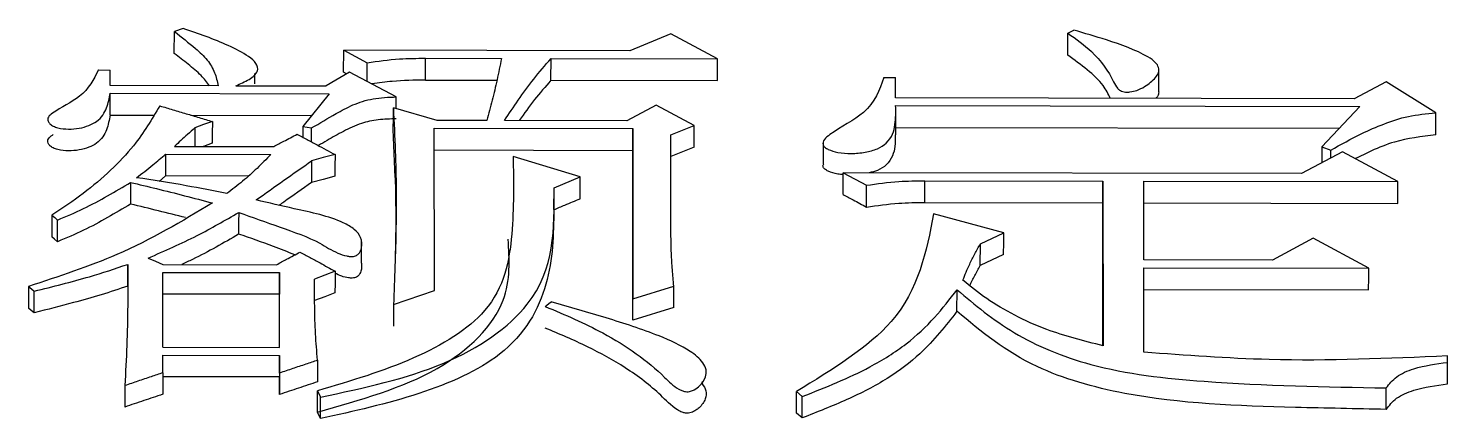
# Model space of a CAD drawing. Header units: millimetres. Extents: x 2320 to 4000, y 933 to 2121.
# Drawn here: x 2693.9 to 2699.15, y 1941.22 to 1942.67 of the extents above; entities that cross this region are included whole.
import ezdxf

# ---------------------------------------------------------------- set-up
doc = ezdxf.new("R2010")
doc.units = ezdxf.units.MM

msp = doc.modelspace()

# ---------------------------------------------------------------- linework, layer by layer
at = {"color": 7, "linetype": 'Continuous', "lineweight": 25}
for p, q in [((2694.4378, 1942.5738), (2694.438, 1942.6549)), ((2694.4704, 1942.6663), (2694.438, 1942.6549)), ((2696.2769, 1942.6458), (2696.1255, 1942.5831)), ((2696.45, 1942.5539), (2696.2769, 1942.6458)), ((2697.7481, 1942.6488), (2697.7697, 1942.6602)), ((2695.0652, 1942.504), (2695.0654, 1942.5851)), ((2695.0654, 1942.5851), (2695.152, 1942.5391)), ((2696.1255, 1942.5831), (2695.0654, 1942.5851)), ((2694.7362, 1942.5406), (2694.7362, 1942.542)), ((2695.1518, 1942.4702), (2695.152, 1942.5391)), ((2695.3681, 1942.4748), (2695.3683, 1942.5559)), ((2695.3683, 1942.5559), (2695.6496, 1942.5553)), ((2695.8332, 1942.474), (2695.8335, 1942.555)), ((2695.8335, 1942.555), (2696.45, 1942.5539)), ((2694.1568, 1942.5122), (2694.2001, 1942.5121)), ((2694.2001, 1942.4546), (2694.2001, 1942.5121)), ((2694.736, 1942.461), (2694.7361, 1942.4992)), ((2695.0871, 1942.5047), (2695.0006, 1942.4532)), ((2695.0761, 1942.4982), (2695.0652, 1942.504)), ((2695.2602, 1942.4124), (2695.0871, 1942.5047)), ((2695.3681, 1942.4748), (2695.6332, 1942.4743)), ((2695.8332, 1942.474), (2696.4498, 1942.4728)), ((2697.0667, 1942.4838), (2697.1099, 1942.4838)), ((2697.11, 1942.409), (2697.1099, 1942.4838)), ((2698.0851, 1942.431), (2698.0853, 1942.5128)), ((2698.9272, 1942.4689), (2698.8083, 1942.4058)), ((2699.1112, 1942.3534), (2698.9272, 1942.4689)), ((2694.1999, 1942.345), (2694.2001, 1942.4259)), ((2694.6003, 1942.4539), (2694.2001, 1942.4546)), ((2694.2001, 1942.4259), (2695.0114, 1942.4244)), ((2694.6652, 1942.4538), (2695.0006, 1942.4532)), ((2695.0114, 1942.4244), (2694.9141, 1942.3034)), ((2695.4117, 1942.3256), (2695.2494, 1942.372)), ((2695.2601, 1942.369), (2695.2602, 1942.4124)), ((2696.223, 1942.3818), (2696.1148, 1942.3243)), ((2696.3636, 1942.3065), (2696.223, 1942.3818)), ((2698.8083, 1942.4058), (2697.11, 1942.409)), ((2697.11, 1942.3801), (2698.8299, 1942.377)), ((2698.8299, 1942.377), (2698.6894, 1942.227)), ((2694.1999, 1942.345), (2694.3611, 1942.3447)), ((2694.5014, 1942.3444), (2694.9465, 1942.3436)), ((2695.5956, 1942.3252), (2695.4117, 1942.3256)), ((2696.1148, 1942.3243), (2695.6605, 1942.3251)), ((2697.1109, 1942.2726), (2697.1112, 1942.3534)), ((2699.111, 1942.2725), (2699.1112, 1942.3533)), ((2694.5139, 1942.2984), (2694.5137, 1942.2289)), ((2694.9141, 1942.3034), (2694.914, 1942.263)), ((2694.9141, 1942.3034), (2694.9466, 1942.2975)), ((2694.9464, 1942.2456), (2694.9466, 1942.2975)), ((2695.2558, 1942.1146), (2695.2492, 1942.2912)), ((2695.4009, 1942.2967), (2696.1365, 1942.2953)), ((2695.4012, 1941.696), (2695.4009, 1942.2967)), ((2696.1365, 1942.2953), (2696.1368, 1941.6652)), ((2696.2771, 1942.272), (2696.3636, 1942.3065)), ((2696.2773, 1941.9172), (2696.2771, 1942.272)), ((2697.111, 1942.2993), (2698.7543, 1942.2963)), ((2694.4382, 1942.2291), (2694.806, 1942.2284)), ((2695.4006, 1942.216), (2696.1362, 1942.2146)), ((2696.1365, 1941.5853), (2696.1362, 1942.2146)), ((2696.3634, 1942.2258), (2696.2769, 1942.1913)), ((2696.8412, 1942.2449), (2696.841, 1942.1642)), ((2698.7651, 1942.2095), (2698.6137, 1942.1285)), ((2698.6894, 1942.227), (2698.6892, 1942.1689)), ((2698.6894, 1942.227), (2698.7218, 1942.2153)), ((2698.9707, 1942.0988), (2698.7651, 1942.2095)), ((2694.4058, 1942.2001), (2694.7952, 1942.1994)), ((2694.9466, 1942.1759), (2694.9464, 1942.0954)), ((2695.9418, 1942.116), (2695.693, 1942.192)), ((2694.4055, 1942.1196), (2694.3818, 1942.0997)), ((2694.7118, 1942.119), (2694.4055, 1942.1196)), ((2695.8445, 1942.0755), (2695.9418, 1942.116)), ((2696.9151, 1942.0512), (2696.9154, 1942.1317)), ((2696.9154, 1942.1317), (2697.002, 1942.085)), ((2698.6137, 1942.1285), (2696.9154, 1942.1317)), ((2697.218, 1942.0216), (2697.2183, 1942.102)), ((2697.2183, 1942.102), (2697.8781, 1942.1008)), ((2697.8781, 1942.1008), (2697.8784, 1941.4908)), ((2698.0296, 1942.1005), (2698.9707, 1942.0988)), ((2698.0297, 1941.8086), (2698.0296, 1942.1005)), ((2694.276, 1942.0959), (2694.2757, 1942.0154)), ((2695.8443, 1941.9951), (2695.8445, 1942.0755)), ((2697.0017, 1942.0046), (2697.002, 1942.085)), ((2697.218, 1942.0216), (2697.8779, 1942.0204)), ((2697.8781, 1941.4909), (2697.8779, 1942.0204)), ((2698.0293, 1942.0201), (2698.9704, 1942.0183)), ((2693.984, 1941.9741), (2693.9837, 1941.8938)), ((2694.0054, 1941.8762), (2694.0056, 1941.9565)), ((2697.5104, 1941.9091), (2697.2508, 1941.9797)), ((2697.4239, 1941.8683), (2697.5104, 1941.9091)), ((2698.6571, 1941.8894), (2698.5057, 1941.8077)), ((2698.8627, 1941.7777), (2698.6571, 1941.8894)), ((2695.1317, 1941.7964), (2695.1319, 1941.8775)), ((2697.4237, 1941.7882), (2697.4239, 1941.8683)), ((2694.2651, 1941.7121), (2694.2653, 1941.7921)), ((2694.3951, 1941.7919), (2694.817, 1941.7911)), ((2697.5102, 1941.8289), (2697.4237, 1941.7882)), ((2698.5057, 1941.8077), (2698.0297, 1941.8086)), ((2694.3951, 1941.7625), (2694.8278, 1941.7617)), ((2694.3953, 1941.4854), (2694.3951, 1941.7625)), ((2694.8278, 1941.7617), (2694.8276, 1941.6817)), ((2694.8279, 1941.4846), (2694.8278, 1941.7617)), ((2698.0297, 1941.7793), (2698.8627, 1941.7777)), ((2698.0299, 1941.4669), (2698.0297, 1941.7793)), ((2693.8975, 1941.7106), (2693.8973, 1941.6306)), ((2693.919, 1941.6129), (2693.9192, 1941.6929)), ((2694.8276, 1941.6817), (2694.3949, 1941.6825)), ((2694.8277, 1941.4846), (2694.8276, 1941.6817)), ((2695.2498, 1941.6433), (2695.4012, 1941.696)), ((2696.1368, 1941.6652), (2696.2882, 1941.712)), ((2697.3373, 1941.6184), (2697.3375, 1941.6983)), ((2698.0295, 1941.6992), (2698.8624, 1941.6977)), ((2696.1365, 1941.5853), (2696.1368, 1941.6652)), ((2696.2879, 1941.6321), (2696.1365, 1941.5853)), ((2694.3953, 1941.4854), (2694.8279, 1941.4846)), ((2694.3953, 1941.4558), (2694.828, 1941.455)), ((2694.3953, 1941.3906), (2694.3953, 1941.4558)), ((2694.828, 1941.455), (2694.8277, 1941.3754)), ((2694.828, 1941.3898), (2694.828, 1941.455)), ((2694.9686, 1941.437), (2694.9683, 1941.3574)), ((2696.3944, 1941.4289), (2696.3944, 1941.4298)), ((2699.1546, 1941.3496), (2699.1549, 1941.4292)), ((2699.1549, 1941.4292), (2699.1549, 1941.4529)), ((2694.3953, 1941.3906), (2694.395, 1941.311)), ((2694.8277, 1941.3754), (2694.3952, 1941.3762)), ((2694.8277, 1941.3102), (2694.8277, 1941.3754)), ((2694.9686, 1941.3242), (2694.9795, 1941.3004)), ((2696.3942, 1941.3493), (2696.3942, 1941.358)), ((2696.7424, 1941.2415), (2696.7426, 1941.3209)), ((2696.7427, 1941.3209), (2696.7643, 1941.303)), ((2694.9792, 1941.2209), (2694.9684, 1941.2447)), ((2696.7641, 1941.2236), (2696.7424, 1941.2414))]:
    msp.add_line(p, q, dxfattribs=at)
at = {"color": 7, "linetype": 'Continuous', "lineweight": 25, "flags": 128}
for points in [[(2697.7478, 1942.5676), (2697.7479, 1942.5961), (2697.748, 1942.6224), (2697.7481, 1942.6488)], [(2696.4498, 1942.4728), (2696.4499, 1942.5182), (2696.45, 1942.5539)], [(2695.2492, 1942.2912), (2695.2493, 1942.3365), (2695.2494, 1942.372)], [(2694.5788, 1942.3213), (2694.5463, 1942.3098), (2694.5139, 1942.2984)], [(2694.5788, 1942.3213), (2694.5786, 1942.2761), (2694.5785, 1942.2406)], [(2696.1362, 1942.2146), (2696.1364, 1942.2598), (2696.1365, 1942.2953)], [(2696.3634, 1942.2258), (2696.3635, 1942.271), (2696.3636, 1942.3065)], [(2694.5785, 1942.2406), (2694.5623, 1942.2349), (2694.5461, 1942.2291), (2694.5453, 1942.2289)], [(2698.7217, 1942.1863), (2698.7218, 1942.1903), (2698.7218, 1942.2153)], [(2694.4058, 1942.2001), (2694.4056, 1942.155), (2694.4055, 1942.1196)], [(2695.0332, 1942.199), (2694.9899, 1942.1875), (2694.9466, 1942.1759)], [(2695.0332, 1942.199), (2695.033, 1942.1538), (2695.0329, 1942.1184)], [(2695.0329, 1942.1184), (2695.0113, 1942.1126), (2694.9896, 1942.1069), (2694.9464, 1942.0954)], [(2695.9416, 1942.0356), (2695.9417, 1942.0806), (2695.9418, 1942.116)], [(2697.8779, 1942.0204), (2697.878, 1942.0654), (2697.8781, 1942.1008)], [(2698.9704, 1942.0183), (2698.9706, 1942.0634), (2698.9707, 1942.0988)], [(2693.984, 1941.9741), (2693.9948, 1941.9653), (2694.0056, 1941.9565)], [(2694.6763, 1941.9845), (2694.6762, 1941.9487), (2694.6762, 1941.9264), (2694.6761, 1941.9042)], [(2694.0054, 1941.8762), (2693.9946, 1941.885), (2693.9837, 1941.8938)], [(2697.5102, 1941.8289), (2697.5103, 1941.8738), (2697.5104, 1941.9091)], [(2694.341, 1941.8154), (2694.3681, 1941.8037), (2694.3951, 1941.7919)], [(2695.0334, 1941.7672), (2694.9955, 1941.7526), (2694.9576, 1941.738)], [(2695.0334, 1941.7672), (2695.0332, 1941.7224), (2695.0331, 1941.6872)], [(2698.8624, 1941.6977), (2698.8626, 1941.7425), (2698.8627, 1941.7777)], [(2693.8976, 1941.7106), (2693.9084, 1941.7017), (2693.9192, 1941.6929)], [(2695.0331, 1941.6872), (2694.9953, 1941.6726), (2694.9574, 1941.658)], [(2696.2879, 1941.6321), (2696.2881, 1941.6768), (2696.2882, 1941.712)], [(2693.919, 1941.6129), (2693.9081, 1941.6218), (2693.8973, 1941.6306)], [(2695.2498, 1941.6433), (2695.2496, 1941.5986), (2695.2495, 1941.5634)], [(2695.8122, 1941.6363), (2695.8177, 1941.6408), (2695.8258, 1941.6474), (2695.8338, 1941.654)], [(2694.828, 1941.3898), (2694.8278, 1941.3452), (2694.8277, 1941.3102)], [(2694.2547, 1941.3433), (2694.2545, 1941.2988), (2694.2544, 1941.2639)], [(2694.9684, 1941.2447), (2694.9685, 1941.277), (2694.9686, 1941.3006), (2694.9686, 1941.3242)], [(2698.9275, 1941.2552), (2698.9276, 1941.2775), (2698.9276, 1941.2998), (2698.9277, 1941.3347)], [(2694.9792, 1941.2209), (2694.9793, 1941.2532), (2694.9794, 1941.2768), (2694.9795, 1941.3004)], [(2696.7641, 1941.2236), (2696.7642, 1941.2526), (2696.7642, 1941.2778), (2696.7643, 1941.303)]]:
    msp.add_lwpolyline(points, dxfattribs=at)
at = {"color": 7, "linetype": 'Continuous', "lineweight": 25}
for points, knots in [([(2694.438, 1942.6549), (2694.4645, 1942.6342), (2694.508, 1942.6001), (2694.5626, 1942.5501), (2694.5895, 1942.5027), (2694.5967, 1942.4701), (2694.6003, 1942.4539)], [0, 0, 0, 0, 0.34464, 0.565757, 0.783533, 1, 1, 1, 1]), ([(2694.6652, 1942.4538), (2694.6826, 1942.461), (2694.7166, 1942.4752), (2694.7512, 1942.5052), (2694.744, 1942.5384), (2694.7035, 1942.5706), (2694.6147, 1942.6162), (2694.5278, 1942.6464), (2694.4704, 1942.6663)], [0, 0, 0, 0, 0.121784, 0.238894, 0.329995, 0.425945, 0.621085, 1, 1, 1, 1]), ([(2697.7481, 1942.6488), (2697.7787, 1942.6268), (2697.8535, 1942.5729), (2697.9042, 1942.4997), (2697.9268, 1942.4479), (2697.9408, 1942.4362), (2697.9512, 1942.4317), (2697.9637, 1942.4299), (2697.982, 1942.4308), (2698.0073, 1942.4369), (2698.0415, 1942.4546), (2698.0684, 1942.4775), (2698.0863, 1942.5024), (2698.0855, 1942.5218), (2698.0729, 1942.5426), (2698.0131, 1942.582), (2697.9064, 1942.62), (2697.8102, 1942.6483), (2697.7697, 1942.6602)], [0, 0, 0, 0, 0.137525, 0.335447, 0.378025, 0.3933, 0.403602, 0.413937, 0.429101, 0.455132, 0.490172, 0.557555, 0.588524, 0.619673, 0.649408, 0.693614, 0.870956, 1, 1, 1, 1]), ([(2694.5683, 1942.454), (2694.5586, 1942.4668), (2694.5372, 1942.4949), (2694.4891, 1942.5335), (2694.4549, 1942.5603), (2694.4378, 1942.5738)], [0, 0, 0, 0, 0.293977, 0.646298, 1, 1, 1, 1]), ([(2695.152, 1942.5391), (2695.1917, 1942.5447), (2695.2629, 1942.5548), (2695.336, 1942.5555), (2695.3683, 1942.5559)], [0, 0, 0, 0, 0.558835, 1, 1, 1, 1]), ([(2695.6496, 1942.5553), (2695.6444, 1942.5287), (2695.6344, 1942.477), (2695.6158, 1942.4003), (2695.6023, 1942.3503), (2695.5956, 1942.3252)], [0, 0, 0, 0, 0.347753, 0.673826, 1, 1, 1, 1]), ([(2695.6605, 1942.3251), (2695.6776, 1942.3502), (2695.7126, 1942.4018), (2695.7677, 1942.4792), (2695.8115, 1942.5297), (2695.8335, 1942.555)], [0, 0, 0, 0, 0.32194, 0.6606, 1, 1, 1, 1]), ([(2697.9051, 1942.4075), (2697.8974, 1942.4233), (2697.879, 1942.4611), (2697.8208, 1942.5139), (2697.7723, 1942.5496), (2697.7478, 1942.5676)], [0, 0, 0, 0, 0.263498, 0.628443, 1, 1, 1, 1]), ([(2694.1568, 1942.5122), (2694.1391, 1942.4773), (2694.107, 1942.4142), (2694.0105, 1942.3711), (2693.969, 1942.339), (2693.9683, 1942.3238), (2693.9766, 1942.3121), (2693.9892, 1942.3035), (2694.0124, 1942.2957), (2694.046, 1942.2922), (2694.086, 1942.2955), (2694.1218, 1942.3056), (2694.1651, 1942.3282), (2694.1904, 1942.3719), (2694.1969, 1942.4079), (2694.2001, 1942.4259)], [0, 0, 0, 0, 0.230991, 0.417984, 0.453958, 0.487906, 0.511162, 0.535138, 0.560231, 0.612084, 0.662769, 0.713245, 0.762331, 0.881446, 1, 1, 1, 1]), ([(2695.3681, 1942.4748), (2695.327, 1942.4743), (2695.26, 1942.4735), (2695.1952, 1942.464), (2695.1702, 1942.4604)], [0, 0, 0, 0, 0.614176, 1, 1, 1, 1]), ([(2695.8332, 1942.474), (2695.8124, 1942.4502), (2695.7698, 1942.4017), (2695.7342, 1942.351), (2695.716, 1942.325)], [0, 0, 0, 0, 0.487895, 1, 1, 1, 1]), ([(2697.0667, 1942.4838), (2697.0502, 1942.4379), (2697.0205, 1942.3548), (2696.8959, 1942.297), (2696.8446, 1942.2563), (2696.8376, 1942.238), (2696.8473, 1942.2251), (2696.8655, 1942.2148), (2696.8986, 1942.2051), (2696.9464, 1942.2014), (2696.9972, 1942.2064), (2697.0439, 1942.2187), (2697.094, 1942.2517), (2697.1115, 1942.3102), (2697.1105, 1942.3568), (2697.11, 1942.3801)], [0, 0, 0, 0, 0.230342, 0.416703, 0.453391, 0.48758, 0.504129, 0.522219, 0.561724, 0.611998, 0.663323, 0.713955, 0.762021, 0.881086, 1, 1, 1, 1]), ([(2698.0846, 1942.4314), (2698.0844, 1942.4255), (2698.0842, 1942.4167), (2698.0763, 1942.4095), (2698.0737, 1942.4072)], [0, 0, 0, 0, 0.677229, 1, 1, 1, 1]), ([(2694.384, 1942.3794), (2694.3546, 1942.3295), (2694.3059, 1942.2469), (2694.2037, 1942.1399), (2694.1027, 1942.0533), (2694.0237, 1942.0005), (2693.984, 1941.9741)], [0, 0, 0, 0, 0.335399, 0.554927, 0.776461, 1, 1, 1, 1]), ([(2694.384, 1942.3794), (2694.4003, 1942.3746), (2694.4327, 1942.3649), (2694.4814, 1942.3504), (2694.5301, 1942.3359), (2694.5625, 1942.3262), (2694.5788, 1942.3213)], [0, 0, 0, 0, 0.25, 0.5, 0.75, 1, 1, 1, 1]), ([(2694.9466, 1942.2975), (2694.9765, 1942.3154), (2695.0258, 1942.3448), (2695.0978, 1942.3842), (2695.1735, 1942.4093), (2695.2311, 1942.4113), (2695.2602, 1942.4124)], [0, 0, 0, 0, 0.334385, 0.5522024, 0.7732715, 1, 1, 1, 1]), ([(2695.2494, 1942.372), (2695.252, 1942.3185), (2695.2593, 1942.1715), (2695.2614, 1941.9289), (2695.2537, 1941.7385), (2695.2498, 1941.6433)], [0, 0, 0, 0, 0.2224698, 0.6110883, 1, 1, 1, 1]), ([(2694.1999, 1942.345), (2694.1967, 1942.327), (2694.1902, 1942.291), (2694.1648, 1942.2475), (2694.1215, 1942.2249), (2694.0858, 1942.2148), (2694.0458, 1942.2115), (2694.0122, 1942.215), (2693.9889, 1942.2228), (2693.9764, 1942.2314), (2693.9681, 1942.243), (2693.9688, 1942.2582), (2693.981, 1942.2677), (2693.9879, 1942.2725), (2693.9887, 1942.2731)], [0, 0, 0, 0, 0.201848, 0.404686, 0.488317, 0.574344, 0.660748, 0.749139, 0.791902, 0.832744, 0.872347, 0.930144, 0.991413, 1, 1, 1, 1]), ([(2695.26, 1942.3315), (2695.2376, 1942.3308), (2695.1932, 1942.3294), (2695.1238, 1942.3148), (2695.0641, 1942.285), (2695.0125, 1942.2566), (2694.9825, 1942.2385), (2694.9717, 1942.232)], [0, 0, 0, 0, 0.1937884, 0.3850795, 0.6268549, 0.866137, 1, 1, 1, 1]), ([(2698.7218, 1942.2153), (2698.7594, 1942.2364), (2698.8215, 1942.2713), (2698.9181, 1942.3128), (2699.0077, 1942.3443), (2699.0765, 1942.3503), (2699.1112, 1942.3533)], [0, 0, 0, 0, 0.334836, 0.553745, 0.775373, 1, 1, 1, 1]), ([(2694.5139, 1942.2984), (2694.5049, 1942.2901), (2694.4877, 1942.2744), (2694.4625, 1942.2513), (2694.4463, 1942.2365), (2694.4382, 1942.2291)], [0, 0, 0, 0, 0.357705, 0.678852, 1, 1, 1, 1]), ([(2694.806, 1942.2284), (2694.8183, 1942.235), (2694.8389, 1942.246), (2694.8678, 1942.2613), (2694.8843, 1942.2701), (2694.8925, 1942.2745)], [0, 0, 0, 0, 0.428365, 0.714182, 1, 1, 1, 1]), ([(2694.8925, 1942.2745), (2694.9049, 1942.2679), (2694.9296, 1942.2546), (2694.9765, 1942.2295), (2695.011, 1942.2109), (2695.0332, 1942.199)], [0, 0, 0, 0, 0.263606, 0.527213, 1, 1, 1, 1]), ([(2697.1088, 1942.2726), (2697.109, 1942.2581), (2697.1094, 1942.2202), (2697.0932, 1942.1715), (2697.0481, 1942.1401), (2697.0226, 1942.134), (2697.0121, 1942.1315)], [0, 0, 0, 0, 0.26865, 0.702512, 0.877748, 1, 1, 1, 1]), ([(2699.1109, 1942.2725), (2699.0584, 1942.2658), (2698.9723, 1942.2547), (2698.8786, 1942.216), (2698.8327, 1942.1935), (2698.8128, 1942.1838)], [0, 0, 0, 0, 0.470332, 0.771029, 1, 1, 1, 1]), ([(2694.2976, 1942.1133), (2694.3079, 1942.1211), (2694.3284, 1942.1368), (2694.3648, 1942.1656), (2694.3901, 1942.1869), (2694.4058, 1942.2001)], [0, 0, 0, 0, 0.275387, 0.550784, 1, 1, 1, 1]), ([(2694.7952, 1942.1994), (2694.7785, 1942.1821), (2694.746, 1942.1483), (2694.6918, 1942.0999), (2694.6526, 1942.0696), (2694.633, 1942.0545)], [0, 0, 0, 0, 0.343045, 0.670986, 1, 1, 1, 1]), ([(2694.7412, 1942.031), (2694.7754, 1942.0552), (2694.8439, 1942.1036), (2694.9124, 1942.1518), (2694.9466, 1942.1759)], [0, 0, 0, 0, 0.499922, 1, 1, 1, 1]), ([(2695.693, 1942.192), (2695.6946, 1942.097), (2695.6979, 1941.9071), (2695.6461, 1941.6245), (2695.3309, 1941.4311), (2695.091, 1941.3603), (2694.9686, 1941.3242)], [0, 0, 0, 0, 0.273656, 0.5467643, 0.7688728, 1, 1, 1, 1]), ([(2696.9154, 1942.1249), (2696.9087, 1942.1253), (2696.8888, 1942.1264), (2696.8651, 1942.1343), (2696.8473, 1942.1445), (2696.8388, 1942.1542), (2696.842, 1942.1608), (2696.8435, 1942.1642)], [0, 0, 0, 0, 0.178857, 0.534546, 0.69736, 0.846239, 1, 1, 1, 1]), ([(2694.633, 1942.0545), (2694.5829, 1942.0645), (2694.4723, 1942.0865), (2694.3594, 1942.1038), (2694.2976, 1942.1133)], [0, 0, 0, 0, 0.4532284, 1, 1, 1, 1]), ([(2695.2559, 1942.1173), (2695.2571, 1942.0654), (2695.2589, 1941.9872), (2695.2575, 1941.8734), (2695.2564, 1941.8275), (2695.2557, 1941.8033), (2695.2557, 1941.8026), (2695.2557, 1941.8022)], [0, 0, 0, 0, 0.522325, 0.784803, 0.910335, 0.95162, 1, 1, 1, 1]), ([(2697.002, 1942.085), (2697.0417, 1942.0907), (2697.1129, 1942.1009), (2697.186, 1942.1017), (2697.2183, 1942.102)], [0, 0, 0, 0, 0.5588348, 1, 1, 1, 1]), ([(2694.0056, 1941.9565), (2694.038, 1941.9702), (2694.1029, 1941.9977), (2694.1913, 1942.0457), (2694.2477, 1942.0791), (2694.276, 1942.0959)], [0, 0, 0, 0, 0.332402, 0.665753, 1, 1, 1, 1]), ([(2694.276, 1942.0959), (2694.308, 1942.0882), (2694.3748, 1942.0723), (2694.4758, 1942.0469), (2694.5445, 1942.0287), (2694.5789, 1942.0196)], [0, 0, 0, 0, 0.314066, 0.657008, 1, 1, 1, 1]), ([(2694.9464, 1942.0954), (2694.9121, 1942.0713), (2694.8723, 1942.0433), (2694.8325, 1942.0152), (2694.8269, 1942.0113)], [0, 0, 0, 0, 0.859803, 1, 1, 1, 1]), ([(2694.9795, 1941.3004), (2695.1388, 1941.3343), (2695.4492, 1941.4004), (2695.849, 1941.6769), (2695.8462, 1941.9254), (2695.8445, 1942.0755)], [0, 0, 0, 0, 0.294377, 0.573566, 1, 1, 1, 1]), ([(2696.9151, 1942.0512), (2696.9275, 1942.0445), (2696.9481, 1942.0334), (2696.977, 1942.0179), (2696.9935, 1942.009), (2697.0017, 1942.0046)], [0, 0, 0, 0, 0.428611, 0.714305, 1, 1, 1, 1]), ([(2694.5789, 1942.0196), (2694.466, 1941.9519), (2694.2628, 1941.83), (2694.01, 1941.7473), (2693.8976, 1941.7106)], [0, 0, 0, 0, 0.555355, 1, 1, 1, 1]), ([(2694.2757, 1942.0154), (2694.2475, 1941.9986), (2694.1913, 1941.9651), (2694.1027, 1941.9173), (2694.0379, 1941.89), (2694.0054, 1941.8762)], [0, 0, 0, 0, 0.335293, 0.666612, 1, 1, 1, 1]), ([(2694.4788, 1941.9656), (2694.4458, 1941.9739), (2694.3785, 1941.991), (2694.3105, 1942.0071), (2694.2757, 1942.0154)], [0, 0, 0, 0, 0.488807, 1, 1, 1, 1]), ([(2694.6763, 1941.9845), (2694.7272, 1941.9664), (2694.8291, 1941.9301), (2694.9595, 1941.8852), (2695.0275, 1941.8389), (2695.0685, 1941.8246), (2695.0889, 1941.8214), (2695.1005, 1941.8213), (2695.1098, 1941.8237), (2695.1176, 1941.8281), (2695.1266, 1941.8379), (2695.134, 1941.8596), (2695.1323, 1941.8904), (2695.1072, 1941.9235), (2695.0292, 1941.9672), (2694.8969, 1941.9945), (2694.7879, 1942.02), (2694.7412, 1942.031)], [0, 0, 0, 0, 0.161579, 0.323324, 0.40434, 0.438668, 0.45011, 0.461656, 0.469309, 0.476933, 0.490584, 0.519382, 0.576919, 0.627894, 0.680324, 0.863019, 1, 1, 1, 1]), ([(2695.8443, 1941.9951), (2695.8426, 1941.9032), (2695.8392, 1941.7192), (2695.6949, 1941.4558), (2695.3467, 1941.3022), (2695.103, 1941.2483), (2694.9792, 1941.2209)], [0, 0, 0, 0, 0.271412, 0.543735, 0.768302, 1, 1, 1, 1]), ([(2695.8443, 1941.9951), (2695.8579, 1942.0008), (2695.8809, 1942.0103), (2695.9134, 1942.0238), (2695.9322, 1942.0316), (2695.9416, 1942.0356)], [0, 0, 0, 0, 0.4201359, 0.7100675, 1, 1, 1, 1]), ([(2697.0017, 1942.0046), (2697.0415, 1942.0103), (2697.1126, 1942.0205), (2697.1858, 1942.0212), (2697.218, 1942.0216)], [0, 0, 0, 0, 0.558823, 1, 1, 1, 1]), ([(2694.341, 1941.8154), (2694.3718, 1941.829), (2694.4333, 1941.856), (2694.5482, 1941.9104), (2694.6259, 1941.9553), (2694.6763, 1941.9845)], [0, 0, 0, 0, 0.260626, 0.5213, 1, 1, 1, 1]), ([(2697.2507, 1941.9797), (2697.2237, 1941.8395), (2697.1748, 1941.5854), (2696.8764, 1941.4028), (2696.7426, 1941.3209)], [0, 0, 0, 0, 0.551895, 1, 1, 1, 1]), ([(2694.6761, 1941.9042), (2694.6208, 1941.8719), (2694.5533, 1941.8325), (2694.4787, 1941.798), (2694.4652, 1941.7917)], [0, 0, 0, 0, 0.818646, 1, 1, 1, 1]), ([(2694.8846, 1941.8276), (2694.8583, 1941.8382), (2694.7904, 1941.8653), (2694.7195, 1941.8894), (2694.6761, 1941.9042)], [0, 0, 0, 0, 0.38851, 1, 1, 1, 1]), ([(2696.2882, 1941.712), (2696.2863, 1941.7322), (2696.2826, 1941.7726), (2696.2786, 1941.841), (2696.2778, 1941.8892), (2696.2773, 1941.9172)], [0, 0, 0, 0, 0.294545, 0.589103, 1, 1, 1, 1]), ([(2694.817, 1941.7911), (2694.8294, 1941.7978), (2694.85, 1941.8089), (2694.8788, 1941.8245), (2694.8953, 1941.8334), (2694.9035, 1941.8378)], [0, 0, 0, 0, 0.428365, 0.714182, 1, 1, 1, 1]), ([(2694.9035, 1941.8378), (2694.9159, 1941.8311), (2694.9406, 1941.8177), (2694.9839, 1941.7942), (2695.0148, 1941.7773), (2695.0334, 1941.7672)], [0, 0, 0, 0, 0.285574, 0.571147, 1, 1, 1, 1]), ([(2694.9684, 1941.2447), (2695.1267, 1941.2898), (2695.4338, 1941.3773), (2695.6902, 1941.6358), (2695.6792, 1941.8095), (2695.6744, 1941.8856)], [0, 0, 0, 0, 0.374122, 0.725878, 1, 1, 1, 1]), ([(2697.3591, 1941.7335), (2697.3671, 1941.7535), (2697.3801, 1941.7863), (2697.4035, 1941.831), (2697.4171, 1941.8559), (2697.4239, 1941.8683)], [0, 0, 0, 0, 0.438753, 0.719321, 1, 1, 1, 1]), ([(2693.9192, 1941.6929), (2693.9536, 1941.7014), (2694.0223, 1941.7185), (2694.1392, 1941.75), (2694.2185, 1941.7765), (2694.2653, 1941.7921)], [0, 0, 0, 0, 0.290709, 0.581454, 1, 1, 1, 1]), ([(2694.2653, 1941.7921), (2694.2655, 1941.7412), (2694.2658, 1941.6414), (2694.2624, 1941.4917), (2694.2573, 1941.3928), (2694.2547, 1941.3433)], [0, 0, 0, 0, 0.341807, 0.670864, 1, 1, 1, 1]), ([(2695.1314, 1941.7968), (2695.1317, 1941.7869), (2695.1322, 1941.7709), (2695.1234, 1941.7531), (2695.1133, 1941.7453), (2695.1055, 1941.7423), (2695.0954, 1941.741), (2695.0788, 1941.7423), (2695.0559, 1941.748), (2695.0412, 1941.7559), (2695.0333, 1941.7601)], [0, 0, 0, 0, 0.277836, 0.443969, 0.50265, 0.549589, 0.596586, 0.672221, 0.825102, 1, 1, 1, 1]), ([(2697.3845, 1941.7139), (2697.3907, 1941.7262), (2697.4032, 1941.751), (2697.4168, 1941.7756), (2697.4237, 1941.7882)], [0, 0, 0, 0, 0.491704, 1, 1, 1, 1]), ([(2694.9686, 1941.437), (2694.9657, 1941.4698), (2694.9599, 1941.5365), (2694.9575, 1941.6369), (2694.9576, 1941.7043), (2694.9576, 1941.738)], [0, 0, 0, 0, 0.326156, 0.663016, 1, 1, 1, 1]), ([(2697.8784, 1941.4908), (2697.8069, 1941.5088), (2697.6897, 1941.5383), (2697.5498, 1941.6026), (2697.4446, 1941.6636), (2697.3875, 1941.7103), (2697.3591, 1941.7335)], [0, 0, 0, 0, 0.34637, 0.567178, 0.784978, 1, 1, 1, 1]), ([(2694.2651, 1941.7121), (2694.2324, 1941.7009), (2694.1671, 1941.6785), (2694.0509, 1941.6463), (2693.9676, 1941.6252), (2693.919, 1941.6129)], [0, 0, 0, 0, 0.29378, 0.587582, 1, 1, 1, 1]), ([(2696.7643, 1941.303), (2696.8506, 1941.3371), (2696.9917, 1941.3929), (2697.1532, 1941.4952), (2697.2573, 1941.5938), (2697.3109, 1941.6636), (2697.3375, 1941.6983)], [0, 0, 0, 0, 0.3473722, 0.5679297, 0.7850181, 1, 1, 1, 1]), ([(2697.3375, 1941.6983), (2697.4035, 1941.6427), (2697.5361, 1941.5308), (2697.8505, 1941.3986), (2698.3346, 1941.3449), (2698.7031, 1941.3386), (2698.9277, 1941.3347)], [0, 0, 0, 0, 0.189312, 0.380663, 0.622563, 1, 1, 1, 1]), ([(2695.8122, 1941.6363), (2695.8852, 1941.6052), (2696.0554, 1941.5326), (2696.2097, 1941.4216), (2696.2876, 1941.34), (2696.3177, 1941.3245), (2696.3298, 1941.3208), (2696.3415, 1941.3204), (2696.353, 1941.3225), (2696.3688, 1941.3293), (2696.3902, 1941.3466), (2696.4073, 1941.3721), (2696.4107, 1941.4024), (2696.3928, 1941.4362), (2696.3378, 1941.4822), (2696.2143, 1941.538), (2696.0379, 1941.5952), (2695.902, 1941.6343), (2695.8338, 1941.6539)], [0, 0, 0, 0, 0.1630543, 0.380104, 0.4338973, 0.4429513, 0.4520899, 0.4580082, 0.4639154, 0.4738499, 0.4929681, 0.5284012, 0.5556325, 0.5828568, 0.6338586, 0.7245, 0.8619389, 1, 1, 1, 1]), ([(2697.3372, 1941.6184), (2697.2951, 1941.5648), (2697.2253, 1941.4759), (2697.0828, 1941.3664), (2696.9315, 1941.2891), (2696.8201, 1941.2455), (2696.7641, 1941.2236)], [0, 0, 0, 0, 0.332711, 0.551426, 0.774321, 1, 1, 1, 1]), ([(2698.9275, 1941.2552), (2698.8155, 1941.2574), (2698.4914, 1941.2638), (2698.0415, 1941.2799), (2697.5889, 1941.4089), (2697.427, 1941.5437), (2697.3373, 1941.6184)], [0, 0, 0, 0, 0.188279, 0.544713, 0.7478, 1, 1, 1, 1]), ([(2696.3934, 1941.3496), (2696.3991, 1941.3413), (2696.4112, 1941.3236), (2696.4069, 1941.2918), (2696.3901, 1941.2675), (2696.3699, 1941.2511), (2696.3563, 1941.244), (2696.3422, 1941.2409), (2696.3307, 1941.2412), (2696.3161, 1941.2453), (2696.2805, 1941.2654), (2696.2241, 1941.327), (2696.117, 1941.4079), (2695.9699, 1941.4898), (2695.8649, 1941.5341), (2695.812, 1941.5565)], [0, 0, 0, 0, 0.0457974, 0.0978067, 0.1597806, 0.1795372, 0.2037891, 0.2147196, 0.2257381, 0.2389693, 0.2639379, 0.3761647, 0.5989325, 0.7979171, 1, 1, 1, 1]), ([(2694.9686, 1941.437), (2694.954, 1941.4321), (2694.9233, 1941.4218), (2694.8764, 1941.4061), (2694.8441, 1941.3952), (2694.828, 1941.3898)], [0, 0, 0, 0, 0.310621, 0.65531, 1, 1, 1, 1]), ([(2699.1549, 1941.4529), (2698.9344, 1941.4435), (2698.5584, 1941.4273), (2698.1845, 1941.4553), (2698.0299, 1941.4669)], [0, 0, 0, 0, 0.5864613, 1, 1, 1, 1]), ([(2698.9277, 1941.3347), (2698.9389, 1941.3491), (2698.9616, 1941.3785), (2699.0426, 1941.4143), (2699.112, 1941.4235), (2699.1549, 1941.4292)], [0, 0, 0, 0, 0.268928, 0.5480456, 1, 1, 1, 1]), ([(2694.3953, 1941.3906), (2694.3807, 1941.3857), (2694.35, 1941.3754), (2694.3032, 1941.3596), (2694.2708, 1941.3488), (2694.2547, 1941.3433)], [0, 0, 0, 0, 0.310621, 0.65531, 1, 1, 1, 1]), ([(2694.395, 1941.311), (2694.3716, 1941.3032), (2694.3247, 1941.2875), (2694.2779, 1941.2717), (2694.2544, 1941.2639)], [0, 0, 0, 0, 0.500001, 1, 1, 1, 1]), ([(2694.9683, 1941.3574), (2694.9449, 1941.3495), (2694.898, 1941.3338), (2694.8512, 1941.3181), (2694.8277, 1941.3102)], [0, 0, 0, 0, 0.500001, 1, 1, 1, 1]), ([(2698.9275, 1941.2552), (2698.9386, 1941.2696), (2698.9613, 1941.299), (2699.0424, 1941.3347), (2699.1117, 1941.3439), (2699.1546, 1941.3496)], [0, 0, 0, 0, 0.268787, 0.547894, 1, 1, 1, 1])]:
    msp.add_open_spline(points, degree=3, knots=knots, dxfattribs=at)

doc.saveas('drawing.dxf')
